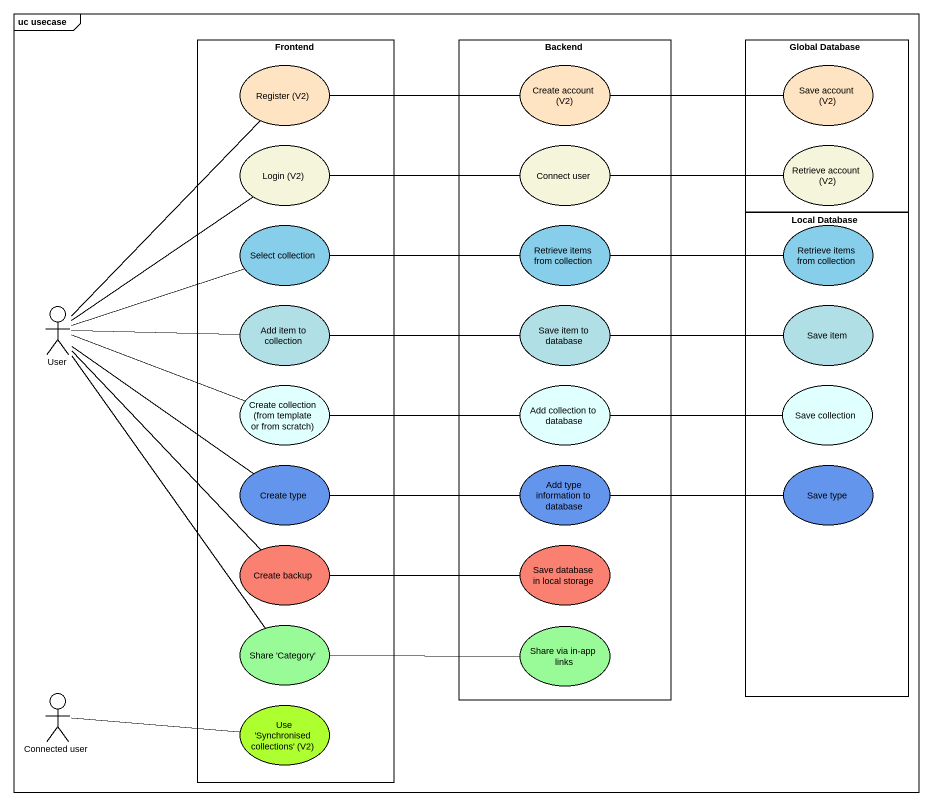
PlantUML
@startuml
mainframe uc usecase
rectangle Frontend {
  usecase "Register (V2)" as Register_V2 #FFE4C4
  usecase "Login (V2)" as Login_V2 #F5F5DC
  usecase "Select collection" as Select_collection #87CEEB
  usecase "Add item to collection" as Add_item_to_collection #B0E0E6
  usecase "Create collection (from template or from scratch)" as Create_collection_from #E0FFFF
  usecase "Create type" as Create_type #6495ED
  usecase "Create backup" as Create_backup #FA8072
  usecase "Share 'Category'" as Share_Category #98FB98
  usecase "Use 'Synchronised collections' (V2)" as Use_Synchronised #ADFF2F
}
rectangle Backend {
  usecase "Create account (V2)" as Create_account_V2 #FFE4C4
  usecase "Connect user" as Connect_user #F5F5DC
  usecase "Retrieve items from collection" as Retrieve_items_from #87CEEB
  usecase "Save item to database" as Save_item_to_database #B0E0E6
  usecase "Add collection to database" as Add_collection_to_database #E0FFFF
  usecase "Add type information to database" as Add_type_information_to #6495ED
  usecase "Save database in local storage" as Save_database_in_local #FA8072
  usecase "Share via in-app links" as Share_via_in_app_links #98FB98
}
rectangle "Global Database" as Global_Database {
  usecase "Save account (V2)" as Save_account_V2 #FFE4C4
  usecase "Retrieve account (V2)" as Retrieve_account_V2 #F5F5DC
}
rectangle "Local Database" as Local_Database {
  usecase "Retrieve items from collection" as Retrieve_items_from_2 #87CEEB
  usecase "Save item" as Save_item #B0E0E6
  usecase "Save collection" as Save_collection #E0FFFF
  usecase "Save type" as Save_type #6495ED
}
actor User
actor "Connected user" as Connected_user
Register_V2 -right- Create_account_V2
Create_account_V2 -right- Save_account_V2
Login_V2 -right- Connect_user
Connect_user -right- Retrieve_account_V2
Select_collection -right- Retrieve_items_from
Retrieve_items_from -right- Retrieve_items_from_2
User -up- Register_V2
User -up- Login_V2
User -right- Select_collection
User -right- Add_item_to_collection
User -right- Create_collection_from
User -- Create_type
User -- Create_backup
User -- Share_Category
Add_item_to_collection -right- Save_item_to_database
Save_item_to_database -right- Save_item
Create_collection_from -right- Add_collection_to_database
Add_collection_to_database -right- Save_collection
Create_type -right- Add_type_information_to
Add_type_information_to -right- Save_type
Create_backup -right- Save_database_in_local
Share_Category -right- Share_via_in_app_links
Connected_user -right- Use_Synchronised
@enduml
